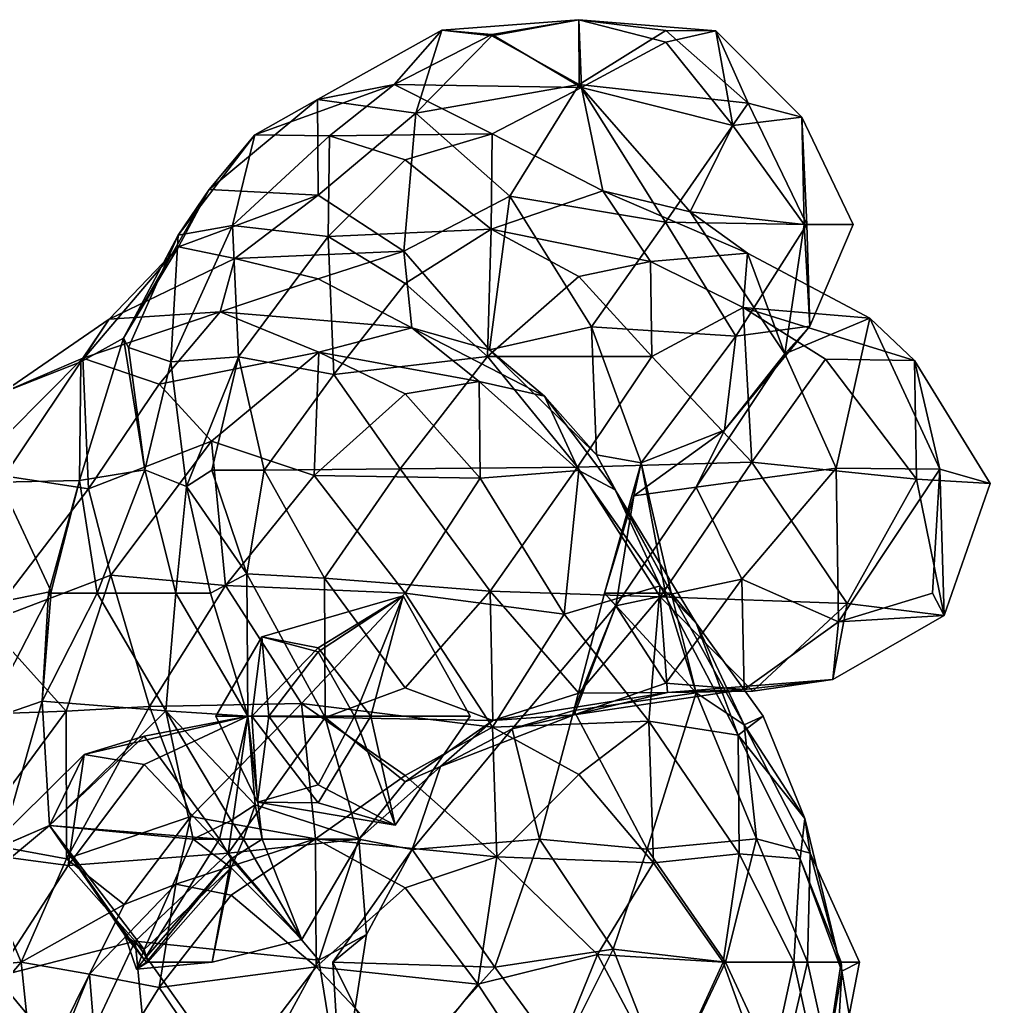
# Model space of a CAD drawing. Extents: x 290034 to 295698, y 4553723 to 4561693.
# Drawn here: x 291414.3 to 291554.9, y 4560896.2 to 4561039.1 of the extents above; entities that cross this region are included whole.
import ezdxf

# ---------------------------------------------------------------- set-up
doc = ezdxf.new("R2010")
doc.units = 0
doc.layers.add('Au_ppm_Pref_-_0_2', color=7, linetype='CONTINUOUS')

msp = doc.modelspace()

# ---------------------------------------------------------------- linework, layer by layer
at = {"layer": 'Au_ppm_Pref_-_0_2'}
for points in [[(291482.73, 4561036.76, 1618.66), (291475.45, 4561037.57, 1615.5), (291495.32, 4561039.1, 1615.5)], [(291482.73, 4561036.96, 1612.26), (291495.32, 4561039.1, 1615.5), (291475.45, 4561037.57, 1615.5)], [(291482.73, 4561036.76, 1618.66), (291495.32, 4561039.1, 1615.5), (291495.37, 4561029.72, 1621.77)], [(291482.73, 4561036.96, 1612.26), (291495.68, 4561029.29, 1609.35), (291495.32, 4561039.1, 1615.5)], [(291507.93, 4561035.83, 1612.64), (291495.32, 4561039.1, 1615.5), (291495.68, 4561029.29, 1609.35)], [(291507.93, 4561035.83, 1612.64), (291515.18, 4561037.51, 1615.5), (291495.32, 4561039.1, 1615.5)], [(291507.93, 4561037.56, 1618.93), (291495.37, 4561029.72, 1621.77), (291495.32, 4561039.1, 1615.5)], [(291495.32, 4561039.1, 1615.5), (291515.18, 4561037.51, 1615.5), (291507.93, 4561037.56, 1618.93)], [(291468.57, 4561029.72, 1608.99), (291475.45, 4561037.57, 1615.5), (291457.48, 4561027.55, 1615.6)], [(291475.45, 4561037.57, 1615.5), (291471.68, 4561025.55, 1621.19), (291457.48, 4561027.55, 1615.6)], [(291482.73, 4561036.96, 1612.26), (291475.45, 4561037.57, 1615.5), (291468.57, 4561029.72, 1608.99)], [(291482.73, 4561036.76, 1618.66), (291471.68, 4561025.55, 1621.19), (291475.45, 4561037.57, 1615.5)], [(291519.84, 4561027.03, 1621.36), (291495.37, 4561029.72, 1621.77), (291507.93, 4561037.56, 1618.93)], [(291519.84, 4561027.03, 1621.36), (291507.93, 4561037.56, 1618.93), (291515.18, 4561037.51, 1615.5)], [(291507.93, 4561035.83, 1612.64), (291517.64, 4561023.76, 1612.09), (291515.18, 4561037.51, 1615.5)], [(291519.84, 4561027.03, 1621.36), (291515.18, 4561037.51, 1615.5), (291527.6, 4561024.98, 1615.5)], [(291527.6, 4561024.98, 1615.5), (291515.18, 4561037.51, 1615.5), (291517.64, 4561023.76, 1612.09)], [(291495.68, 4561029.29, 1609.35), (291482.73, 4561036.96, 1612.26), (291468.57, 4561029.72, 1608.99)], [(291482.73, 4561036.76, 1618.66), (291495.37, 4561029.72, 1621.77), (291471.68, 4561025.55, 1621.19)], [(291507.93, 4561035.83, 1612.64), (291495.68, 4561029.29, 1609.35), (291517.64, 4561023.76, 1612.09)], [(291459.19, 4561022.28, 1604.5), (291468.57, 4561029.72, 1608.99), (291448.37, 4561022.4, 1609.56)], [(291468.57, 4561029.72, 1608.99), (291457.48, 4561027.55, 1615.6), (291448.37, 4561022.4, 1609.56)], [(291482.74, 4561022.55, 1603.99), (291468.57, 4561029.72, 1608.99), (291459.19, 4561022.28, 1604.5)], [(291482.74, 4561022.55, 1603.99), (291495.68, 4561029.29, 1609.35), (291468.57, 4561029.72, 1608.99)], [(291495.37, 4561029.72, 1621.77), (291485.33, 4561013.55, 1624.03), (291471.68, 4561025.55, 1621.19)], [(291482.74, 4561022.55, 1603.99), (291498.8, 4561014.32, 1602.09), (291495.68, 4561029.29, 1609.35)], [(291507.88, 4561009.77, 1623.62), (291485.33, 4561013.55, 1624.03), (291495.37, 4561029.72, 1621.77)], [(291519.84, 4561027.03, 1621.36), (291507.88, 4561009.77, 1623.62), (291495.37, 4561029.72, 1621.77)], [(291517.64, 4561023.76, 1612.09), (291495.68, 4561029.29, 1609.35), (291511.42, 4561011.28, 1608.77)], [(291511.42, 4561011.28, 1608.77), (291495.68, 4561029.29, 1609.35), (291498.8, 4561014.32, 1602.09)], [(291448.37, 4561022.4, 1609.56), (291457.48, 4561027.55, 1615.6), (291441.77, 4561014.48, 1615.37)], [(291457.57, 4561013.7, 1622.87), (291441.77, 4561014.48, 1615.37), (291457.48, 4561027.55, 1615.6)], [(291471.68, 4561025.55, 1621.19), (291457.57, 4561013.7, 1622.87), (291457.48, 4561027.55, 1615.6)], [(291519.84, 4561027.03, 1621.36), (291528.32, 4561009.44, 1620.83), (291507.88, 4561009.77, 1623.62)], [(291527.6, 4561024.98, 1615.5), (291528.32, 4561009.44, 1620.83), (291519.84, 4561027.03, 1621.36)], [(291471.68, 4561025.55, 1621.19), (291469.94, 4561005.58, 1626.18), (291457.57, 4561013.7, 1622.87)], [(291471.68, 4561025.55, 1621.19), (291485.33, 4561013.55, 1624.03), (291469.94, 4561005.58, 1626.18)], [(291527.6, 4561024.98, 1615.5), (291517.64, 4561023.76, 1612.09), (291527.97, 4561009.44, 1611.99)], [(291527.6, 4561024.98, 1615.5), (291535.05, 4561009.44, 1615.5), (291528.32, 4561009.44, 1620.83)], [(291535.05, 4561009.44, 1615.5), (291527.6, 4561024.98, 1615.5), (291527.97, 4561009.44, 1611.99)], [(291527.97, 4561009.44, 1611.99), (291517.64, 4561023.76, 1612.09), (291511.42, 4561011.28, 1608.77)], [(291445.12, 4561009.3, 1603.68), (291448.37, 4561022.4, 1609.56), (291437.27, 4561007.9, 1610.51)], [(291437.27, 4561007.9, 1610.51), (291448.37, 4561022.4, 1609.56), (291441.77, 4561014.48, 1615.37)], [(291459.19, 4561022.28, 1604.5), (291448.37, 4561022.4, 1609.56), (291445.12, 4561009.3, 1603.68)], [(291459.02, 4561007.7, 1598.37), (291459.19, 4561022.28, 1604.5), (291445.12, 4561009.3, 1603.68)], [(291459.02, 4561007.7, 1598.37), (291470.14, 4561018.82, 1600.49), (291459.19, 4561022.28, 1604.5)], [(291482.74, 4561022.55, 1603.99), (291459.19, 4561022.28, 1604.5), (291470.14, 4561018.82, 1600.49)], [(291482.62, 4561008.77, 1598.05), (291482.74, 4561022.55, 1603.99), (291470.14, 4561018.82, 1600.49)], [(291482.62, 4561008.77, 1598.05), (291498.8, 4561014.32, 1602.09), (291482.74, 4561022.55, 1603.99)], [(291482.62, 4561008.77, 1598.05), (291470.14, 4561018.82, 1600.49), (291459.02, 4561007.7, 1598.37)], [(291437.32, 4561006.17, 1621.43), (291429.34, 4560992.94, 1615.67), (291441.77, 4561014.48, 1615.37)], [(291441.77, 4561014.48, 1615.37), (291429.34, 4560992.94, 1615.67), (291437.27, 4561007.9, 1610.51)], [(291441.77, 4561014.48, 1615.37), (291457.57, 4561013.7, 1622.87), (291437.32, 4561006.17, 1621.43)], [(291437.32, 4561006.17, 1621.43), (291457.57, 4561013.7, 1622.87), (291445.46, 4561004.52, 1627.02)], [(291457.57, 4561013.7, 1622.87), (291469.94, 4561005.58, 1626.18), (291445.46, 4561004.52, 1627.02)], [(291482.35, 4560991.28, 1627.39), (291469.94, 4561005.58, 1626.18), (291485.33, 4561013.55, 1624.03)], [(291482.35, 4560991.28, 1627.39), (291485.33, 4561013.55, 1624.03), (291497.13, 4560994.59, 1623.27)], [(291482.62, 4561008.77, 1598.05), (291505.7, 4561004.06, 1598.42), (291498.8, 4561014.32, 1602.09)], [(291507.88, 4561009.77, 1623.62), (291497.13, 4560994.59, 1623.27), (291485.33, 4561013.55, 1624.03)], [(291519.77, 4561005.26, 1603.88), (291511.42, 4561011.28, 1608.77), (291498.8, 4561014.32, 1602.09)], [(291519.77, 4561005.26, 1603.88), (291498.8, 4561014.32, 1602.09), (291505.7, 4561004.06, 1598.42)], [(291527.97, 4561009.44, 1611.99), (291511.42, 4561011.28, 1608.77), (291525.16, 4560990.68, 1610.38)], [(291519.77, 4561005.26, 1603.88), (291525.16, 4560990.68, 1610.38), (291511.42, 4561011.28, 1608.77)], [(291446, 4560990.23, 1598.1), (291445.12, 4561009.3, 1603.68), (291436.21, 4560989.52, 1604.17)], [(291445.12, 4561009.3, 1603.68), (291437.27, 4561007.9, 1610.51), (291436.21, 4560989.52, 1604.17)], [(291459.02, 4561007.7, 1598.37), (291445.12, 4561009.3, 1603.68), (291446, 4560990.23, 1598.1)], [(291482.62, 4561008.77, 1598.05), (291459.02, 4561007.7, 1598.37), (291470.14, 4561000.87, 1594.59)], [(291482.62, 4561008.77, 1598.05), (291470.14, 4561000.87, 1594.59), (291482.06, 4560990.28, 1593.78)], [(291482.62, 4561008.77, 1598.05), (291482.06, 4560990.28, 1593.78), (291495.33, 4561001.91, 1594.25)], [(291482.62, 4561008.77, 1598.05), (291495.33, 4561001.91, 1594.25), (291505.7, 4561004.06, 1598.42)], [(291497.13, 4560994.59, 1623.27), (291507.88, 4561009.77, 1623.62), (291518.06, 4560993.26, 1621.11)], [(291528.32, 4561009.44, 1620.83), (291518.06, 4560993.26, 1621.11), (291507.88, 4561009.77, 1623.62)], [(291518.06, 4560993.26, 1621.11), (291528.32, 4561009.44, 1620.83), (291528.76, 4560994.7, 1615.5)], [(291528.76, 4560994.7, 1615.5), (291527.97, 4561009.44, 1611.99), (291525.16, 4560990.68, 1610.38)], [(291528.76, 4560994.7, 1615.5), (291535.05, 4561009.44, 1615.5), (291527.97, 4561009.44, 1611.99)], [(291535.05, 4561009.44, 1615.5), (291528.76, 4560994.7, 1615.5), (291528.32, 4561009.44, 1620.83)], [(291437.27, 4561007.9, 1610.51), (291429.34, 4560992.94, 1615.67), (291430.1, 4560991.62, 1609.56)], [(291436.21, 4560989.52, 1604.17), (291437.27, 4561007.9, 1610.51), (291430.1, 4560991.62, 1609.56)], [(291459.02, 4561007.7, 1598.37), (291446, 4560990.23, 1598.1), (291459.82, 4560987.71, 1594.12)], [(291459.02, 4561007.7, 1598.37), (291459.82, 4560987.71, 1594.12), (291470.14, 4561000.87, 1594.59)], [(291423.18, 4560989.54, 1622.39), (291437.32, 4561006.17, 1621.43), (291427.28, 4560995.72, 1628.06)], [(291423.18, 4560989.54, 1622.39), (291429.34, 4560992.94, 1615.67), (291437.32, 4561006.17, 1621.43)], [(291445.46, 4561004.52, 1627.02), (291427.28, 4560995.72, 1628.06), (291437.32, 4561006.17, 1621.43)], [(291445.46, 4561004.52, 1627.02), (291443.36, 4560996.77, 1634.53), (291427.28, 4560995.72, 1628.06)], [(291445.46, 4561004.52, 1627.02), (291457.54, 4561001.57, 1630.69), (291443.36, 4560996.77, 1634.53)], [(291445.46, 4561004.52, 1627.02), (291469.94, 4561005.58, 1626.18), (291457.54, 4561001.57, 1630.69)], [(291457.54, 4561001.57, 1630.69), (291469.94, 4561005.58, 1626.18), (291471.13, 4560994.45, 1633.44)], [(291482.35, 4560991.28, 1627.39), (291471.13, 4560994.45, 1633.44), (291469.94, 4561005.58, 1626.18)], [(291519.77, 4561005.26, 1603.88), (291505.7, 4561004.06, 1598.42), (291519.11, 4560997.38, 1596.38)], [(291519.77, 4561005.26, 1603.88), (291519.11, 4560997.38, 1596.38), (291537.48, 4560995.86, 1604.32)], [(291537.48, 4560995.86, 1604.32), (291525.16, 4560990.68, 1610.38), (291519.77, 4561005.26, 1603.88)], [(291505.89, 4560990.28, 1593.15), (291505.7, 4561004.06, 1598.42), (291495.33, 4561001.91, 1594.25)], [(291505.89, 4560990.28, 1593.15), (291519.11, 4560997.38, 1596.38), (291505.7, 4561004.06, 1598.42)], [(291457.54, 4561001.57, 1630.69), (291471.13, 4560994.45, 1633.44), (291443.36, 4560996.77, 1634.53)], [(291505.89, 4560990.28, 1593.15), (291495.33, 4561001.91, 1594.25), (291482.06, 4560990.28, 1593.78)], [(291470.14, 4561000.87, 1594.59), (291459.82, 4560987.71, 1594.12), (291482.06, 4560990.28, 1593.78)], [(291520.36, 4560974.98, 1591.15), (291519.11, 4560997.38, 1596.38), (291505.89, 4560990.28, 1593.15)], [(291519.11, 4560997.38, 1596.38), (291520.36, 4560974.98, 1591.15), (291531.04, 4560989.93, 1593.29)], [(291543.96, 4560989.71, 1598.52), (291537.48, 4560995.86, 1604.32), (291519.11, 4560997.38, 1596.38)], [(291531.04, 4560989.93, 1593.29), (291543.96, 4560989.71, 1598.52), (291519.11, 4560997.38, 1596.38)], [(291443.36, 4560996.77, 1634.53), (291434.54, 4560986.31, 1638.52), (291423.46, 4560990.04, 1632.39)], [(291423.46, 4560990.04, 1632.39), (291427.28, 4560995.72, 1628.06), (291443.36, 4560996.77, 1634.53)], [(291457.65, 4560990.93, 1638.66), (291434.54, 4560986.31, 1638.52), (291443.36, 4560996.77, 1634.53)], [(291443.36, 4560996.77, 1634.53), (291471.13, 4560994.45, 1633.44), (291457.65, 4560990.93, 1638.66)], [(291532.57, 4560974.11, 1607.42), (291525.16, 4560990.68, 1610.38), (291537.48, 4560995.86, 1604.32)], [(291532.57, 4560974.11, 1607.42), (291537.48, 4560995.86, 1604.32), (291547.6, 4560973.99, 1604.45)], [(291547.6, 4560973.99, 1604.45), (291537.48, 4560995.86, 1604.32), (291543.96, 4560989.71, 1598.52)], [(291423.46, 4560990.04, 1632.39), (291411.79, 4560985.05, 1627.37), (291427.28, 4560995.72, 1628.06)], [(291427.28, 4560995.72, 1628.06), (291411.79, 4560985.05, 1627.37), (291423.18, 4560989.54, 1622.39)], [(291471.13, 4560994.45, 1633.44), (291480.88, 4560986.7, 1638.49), (291457.65, 4560990.93, 1638.66)], [(291490.35, 4560984.57, 1633.31), (291480.88, 4560986.7, 1638.49), (291471.13, 4560994.45, 1633.44)], [(291490.35, 4560984.57, 1633.31), (291471.13, 4560994.45, 1633.44), (291482.35, 4560991.28, 1627.39)], [(291497.13, 4560994.59, 1623.27), (291497.88, 4560976.05, 1628.17), (291482.35, 4560991.28, 1627.39)], [(291497.88, 4560976.05, 1628.17), (291497.13, 4560994.59, 1623.27), (291504.35, 4560974.89, 1621.5)], [(291497.13, 4560994.59, 1623.27), (291518.06, 4560993.26, 1621.11), (291504.35, 4560974.89, 1621.5)], [(291528.76, 4560994.7, 1615.5), (291516.42, 4560979.63, 1615.5), (291518.06, 4560993.26, 1621.11)], [(291516.42, 4560979.63, 1615.5), (291528.76, 4560994.7, 1615.5), (291525.16, 4560990.68, 1610.38)], [(291516.42, 4560979.63, 1615.5), (291504.35, 4560974.89, 1621.5), (291518.06, 4560993.26, 1621.11)], [(291432.45, 4560973.88, 1609.61), (291429.34, 4560992.94, 1615.67), (291422.99, 4560972.34, 1615.95)], [(291422.99, 4560972.34, 1615.95), (291429.34, 4560992.94, 1615.67), (291423.18, 4560989.54, 1622.39)], [(291432.45, 4560973.88, 1609.61), (291430.1, 4560991.62, 1609.56), (291429.34, 4560992.94, 1615.67)], [(291432.45, 4560973.88, 1609.61), (291436.21, 4560989.52, 1604.17), (291430.1, 4560991.62, 1609.56)], [(291434.54, 4560986.31, 1638.52), (291457.65, 4560990.93, 1638.66), (291442.1, 4560978.03, 1642)], [(291436.21, 4560989.52, 1604.17), (291438.5, 4560971.47, 1602.8), (291446, 4560990.23, 1598.1)], [(291446, 4560990.23, 1598.1), (291438.5, 4560971.47, 1602.8), (291442.13, 4560973.81, 1597.68)], [(291456.96, 4560973.04, 1643.72), (291442.1, 4560978.03, 1642), (291457.65, 4560990.93, 1638.66)], [(291446, 4560990.23, 1598.1), (291442.13, 4560973.81, 1597.68), (291449.71, 4560973.81, 1593.99)], [(291459.82, 4560987.71, 1594.12), (291446, 4560990.23, 1598.1), (291449.71, 4560973.81, 1593.99)], [(291456.96, 4560973.04, 1643.72), (291457.65, 4560990.93, 1638.66), (291470.14, 4560984.9, 1642.95)], [(291457.65, 4560990.93, 1638.66), (291480.88, 4560986.7, 1638.49), (291470.14, 4560984.9, 1642.95)], [(291482.06, 4560990.28, 1593.78), (291459.82, 4560987.71, 1594.12), (291469.44, 4560974.04, 1593.01)], [(291495.1, 4560974.27, 1593.03), (291482.06, 4560990.28, 1593.78), (291469.44, 4560974.04, 1593.01)], [(291505.89, 4560990.28, 1593.15), (291482.06, 4560990.28, 1593.78), (291495.1, 4560974.27, 1593.03)], [(291482.35, 4560991.28, 1627.39), (291497.88, 4560976.05, 1628.17), (291490.35, 4560984.57, 1633.31)], [(291505.89, 4560990.28, 1593.15), (291495.1, 4560974.27, 1593.03), (291520.36, 4560974.98, 1591.15)], [(291516.42, 4560979.63, 1615.5), (291525.16, 4560990.68, 1610.38), (291512.33, 4560971.39, 1610.39)], [(291512.33, 4560971.39, 1610.39), (291525.16, 4560990.68, 1610.38), (291532.57, 4560974.11, 1607.42)], [(291407.25, 4560973.73, 1633.28), (291423.46, 4560990.04, 1632.39), (291424.27, 4560971.15, 1638.54)], [(291407.25, 4560973.73, 1633.28), (291411.79, 4560985.05, 1627.37), (291423.46, 4560990.04, 1632.39)], [(291411.79, 4560985.05, 1627.37), (291411.5, 4560972.07, 1622.7), (291423.18, 4560989.54, 1622.39)], [(291422.99, 4560972.34, 1615.95), (291423.18, 4560989.54, 1622.39), (291411.5, 4560972.07, 1622.7)], [(291423.46, 4560990.04, 1632.39), (291434.54, 4560986.31, 1638.52), (291424.27, 4560971.15, 1638.54)], [(291432.45, 4560973.88, 1609.61), (291438.5, 4560971.47, 1602.8), (291436.21, 4560989.52, 1604.17)], [(291531.04, 4560989.93, 1593.29), (291520.36, 4560974.98, 1591.15), (291544.22, 4560972.51, 1591.92)], [(291531.04, 4560989.93, 1593.29), (291544.22, 4560972.51, 1591.92), (291543.96, 4560989.71, 1598.52)], [(291554.92, 4560971.91, 1598.38), (291547.6, 4560973.99, 1604.45), (291543.96, 4560989.71, 1598.52)], [(291554.92, 4560971.91, 1598.38), (291543.96, 4560989.71, 1598.52), (291544.22, 4560972.51, 1591.92)], [(291459.82, 4560987.71, 1594.12), (291449.71, 4560973.81, 1593.99), (291469.44, 4560974.04, 1593.01)], [(291424.27, 4560971.15, 1638.54), (291434.54, 4560986.31, 1638.52), (291442.1, 4560978.03, 1642)], [(291480.88, 4560986.7, 1638.49), (291481.02, 4560972.67, 1644.01), (291470.14, 4560984.9, 1642.95)], [(291481.02, 4560972.67, 1644.01), (291480.88, 4560986.7, 1638.49), (291495.32, 4560973.79, 1639.4)], [(291490.35, 4560984.57, 1633.31), (291495.32, 4560973.79, 1639.4), (291480.88, 4560986.7, 1638.49)], [(291456.96, 4560973.04, 1643.72), (291470.14, 4560984.9, 1642.95), (291481.02, 4560972.67, 1644.01)], [(291490.35, 4560984.57, 1633.31), (291497.88, 4560976.05, 1628.17), (291500.57, 4560970.96, 1633.31)], [(291500.57, 4560970.96, 1633.31), (291495.32, 4560973.79, 1639.4), (291490.35, 4560984.57, 1633.31)], [(291504.35, 4560974.89, 1621.5), (291516.42, 4560979.63, 1615.5), (291503.29, 4560970.13, 1615.5)], [(291516.42, 4560979.63, 1615.5), (291512.33, 4560971.39, 1610.39), (291503.29, 4560970.13, 1615.5)], [(291442.1, 4560978.03, 1642), (291427.51, 4560958.61, 1640.82), (291424.27, 4560971.15, 1638.54)], [(291444.11, 4560957.1, 1643.64), (291427.51, 4560958.61, 1640.82), (291442.1, 4560978.03, 1642)], [(291456.96, 4560973.04, 1643.72), (291444.11, 4560957.1, 1643.64), (291442.1, 4560978.03, 1642)], [(291504.35, 4560974.89, 1621.5), (291508.7, 4560956.08, 1627.29), (291497.88, 4560976.05, 1628.17)], [(291508.7, 4560956.08, 1627.29), (291500.57, 4560970.96, 1633.31), (291497.88, 4560976.05, 1628.17)], [(291520.36, 4560974.98, 1591.15), (291495.1, 4560974.27, 1593.03), (291507.11, 4560955.48, 1591.63)], [(291503.29, 4560970.13, 1615.5), (291499.01, 4560955.99, 1616.74), (291504.35, 4560974.89, 1621.5)], [(291499.01, 4560955.99, 1616.74), (291507.86, 4560955.99, 1621.44), (291504.35, 4560974.89, 1621.5)], [(291504.35, 4560974.89, 1621.5), (291507.86, 4560955.99, 1621.44), (291508.7, 4560956.08, 1627.29)], [(291520.36, 4560974.98, 1591.15), (291507.11, 4560955.48, 1591.63), (291534.18, 4560954.52, 1591.34)], [(291544.22, 4560972.51, 1591.92), (291520.36, 4560974.98, 1591.15), (291534.18, 4560954.52, 1591.34)], [(291407.25, 4560973.73, 1633.28), (291424.27, 4560971.15, 1638.54), (291409.46, 4560951.74, 1636.75)], [(291432.45, 4560973.88, 1609.61), (291422.99, 4560972.34, 1615.95), (291425.54, 4560955.99, 1612.29)], [(291425.54, 4560955.99, 1612.29), (291436.94, 4560955.99, 1608.52), (291432.45, 4560973.88, 1609.61)], [(291432.45, 4560973.88, 1609.61), (291436.94, 4560955.99, 1608.52), (291438.5, 4560971.47, 1602.8)], [(291442.13, 4560973.81, 1597.68), (291438.5, 4560971.47, 1602.8), (291447.23, 4560958.83, 1598.6)], [(291447.23, 4560958.83, 1598.6), (291449.71, 4560973.81, 1593.99), (291442.13, 4560973.81, 1597.68)], [(291456.96, 4560973.04, 1643.72), (291470.17, 4560956.03, 1645.2), (291444.11, 4560957.1, 1643.64)], [(291447.23, 4560958.83, 1598.6), (291458.49, 4560958.2, 1592.93), (291449.71, 4560973.81, 1593.99)], [(291469.44, 4560974.04, 1593.01), (291449.71, 4560973.81, 1593.99), (291458.49, 4560958.2, 1592.93)], [(291481.02, 4560972.67, 1644.01), (291470.17, 4560956.03, 1645.2), (291456.96, 4560973.04, 1643.72)], [(291469.44, 4560974.04, 1593.01), (291458.49, 4560958.2, 1592.93), (291482.45, 4560956.31, 1592.19)], [(291495.1, 4560974.27, 1593.03), (291469.44, 4560974.04, 1593.01), (291482.45, 4560956.31, 1592.19)], [(291493.18, 4560952.96, 1644.98), (291481.02, 4560972.67, 1644.01), (291495.32, 4560973.79, 1639.4)], [(291495.1, 4560974.27, 1593.03), (291482.45, 4560956.31, 1592.19), (291507.11, 4560955.48, 1591.63)], [(291493.18, 4560952.96, 1644.98), (291495.32, 4560973.79, 1639.4), (291507.1, 4560957.05, 1639.24)], [(291495.32, 4560973.79, 1639.4), (291500.57, 4560970.96, 1633.31), (291507.1, 4560957.05, 1639.24)], [(291518.91, 4560958.06, 1608.1), (291512.33, 4560971.39, 1610.39), (291532.57, 4560974.11, 1607.42)], [(291532.93, 4560951.87, 1604.84), (291518.91, 4560958.06, 1608.1), (291532.57, 4560974.11, 1607.42)], [(291532.57, 4560974.11, 1607.42), (291547.6, 4560973.99, 1604.45), (291532.93, 4560951.87, 1604.84)], [(291546.56, 4560955.99, 1603.62), (291532.93, 4560951.87, 1604.84), (291547.6, 4560973.99, 1604.45)], [(291548.23, 4560952.78, 1597.5), (291546.56, 4560955.99, 1603.62), (291547.6, 4560973.99, 1604.45)], [(291554.92, 4560971.91, 1598.38), (291548.23, 4560952.78, 1597.5), (291547.6, 4560973.99, 1604.45)], [(291411.5, 4560972.07, 1622.7), (291396.8, 4560951.73, 1623.92), (291418.89, 4560956.24, 1621.24)], [(291411.5, 4560972.07, 1622.7), (291418.89, 4560956.24, 1621.24), (291422.99, 4560972.34, 1615.95)], [(291425.54, 4560955.99, 1612.29), (291422.99, 4560972.34, 1615.95), (291418.48, 4560955.99, 1615.5)], [(291418.48, 4560955.99, 1615.5), (291422.99, 4560972.34, 1615.95), (291418.89, 4560956.24, 1621.24)], [(291493.18, 4560952.96, 1644.98), (291470.17, 4560956.03, 1645.2), (291481.02, 4560972.67, 1644.01)], [(291544.22, 4560972.51, 1591.92), (291534.18, 4560954.52, 1591.34), (291548.23, 4560952.78, 1597.5)], [(291554.92, 4560971.91, 1598.38), (291544.22, 4560972.51, 1591.92), (291548.23, 4560952.78, 1597.5)], [(291427.51, 4560958.61, 1640.82), (291409.46, 4560951.74, 1636.75), (291424.27, 4560971.15, 1638.54)], [(291436.94, 4560955.99, 1608.52), (291441.96, 4560955.99, 1603.62), (291438.5, 4560971.47, 1602.8)], [(291438.5, 4560971.47, 1602.8), (291441.96, 4560955.99, 1603.62), (291447.23, 4560958.83, 1598.6)], [(291499.01, 4560955.99, 1616.74), (291503.29, 4560970.13, 1615.5), (291500.66, 4560954.17, 1610.2)], [(291512.32, 4560951.67, 1633.31), (291507.1, 4560957.05, 1639.24), (291500.57, 4560970.96, 1633.31)], [(291512.32, 4560951.67, 1633.31), (291500.57, 4560970.96, 1633.31), (291508.7, 4560956.08, 1627.29)], [(291500.66, 4560954.17, 1610.2), (291503.29, 4560970.13, 1615.5), (291512.33, 4560971.39, 1610.39)], [(291500.66, 4560954.17, 1610.2), (291512.33, 4560971.39, 1610.39), (291518.91, 4560958.06, 1608.1)], [(291447.37, 4560938.18, 1604.26), (291447.23, 4560958.83, 1598.6), (291441.96, 4560955.99, 1603.62)], [(291447.37, 4560938.18, 1604.26), (291458.55, 4560937.99, 1597.93), (291447.23, 4560958.83, 1598.6)], [(291447.23, 4560958.83, 1598.6), (291458.55, 4560937.99, 1597.93), (291458.49, 4560958.2, 1592.93)], [(291421.07, 4560938.91, 1638.57), (291409.46, 4560951.74, 1636.75), (291427.51, 4560958.61, 1640.82)], [(291421.07, 4560938.91, 1638.57), (291427.51, 4560958.61, 1640.82), (291433.1, 4560939.59, 1643.41)], [(291444.11, 4560957.1, 1643.64), (291433.1, 4560939.59, 1643.41), (291427.51, 4560958.61, 1640.82)], [(291482.45, 4560956.31, 1592.19), (291458.49, 4560958.2, 1592.93), (291470.14, 4560942.3, 1593.12)], [(291458.55, 4560937.99, 1597.93), (291470.14, 4560942.3, 1593.12), (291458.49, 4560958.2, 1592.93)], [(291507.93, 4560942.98, 1607.95), (291500.66, 4560954.17, 1610.2), (291518.91, 4560958.06, 1608.1)], [(291507.93, 4560942.98, 1607.95), (291518.91, 4560958.06, 1608.1), (291519.25, 4560942.06, 1602.92)], [(291519.25, 4560942.06, 1602.92), (291518.91, 4560958.06, 1608.1), (291532.93, 4560951.87, 1604.84)], [(291396.8, 4560951.73, 1623.92), (291409.19, 4560937.48, 1621.67), (291418.89, 4560956.24, 1621.24)], [(291409.19, 4560937.48, 1621.67), (291417.55, 4560940.34, 1614.2), (291418.89, 4560956.24, 1621.24)], [(291417.55, 4560940.34, 1614.2), (291418.48, 4560955.99, 1615.5), (291418.89, 4560956.24, 1621.24)], [(291425.54, 4560955.99, 1612.29), (291417.55, 4560940.34, 1614.2), (291435.47, 4560938.97, 1610.75)], [(291418.48, 4560955.99, 1615.5), (291417.55, 4560940.34, 1614.2), (291425.54, 4560955.99, 1612.29)], [(291435.47, 4560938.97, 1610.75), (291436.94, 4560955.99, 1608.52), (291425.54, 4560955.99, 1612.29)], [(291444.11, 4560957.1, 1643.64), (291455.15, 4560940.01, 1645.82), (291433.1, 4560939.59, 1643.41)], [(291435.47, 4560938.97, 1610.75), (291447.37, 4560938.18, 1604.26), (291436.94, 4560955.99, 1608.52)], [(291447.37, 4560938.18, 1604.26), (291441.96, 4560955.99, 1603.62), (291436.94, 4560955.99, 1608.52)], [(291470.17, 4560956.03, 1645.2), (291455.15, 4560940.01, 1645.82), (291444.11, 4560957.1, 1643.64)], [(291470.17, 4560956.03, 1645.2), (291482.8, 4560936.61, 1646.7), (291455.15, 4560940.01, 1645.82)], [(291482.45, 4560956.31, 1592.19), (291470.14, 4560942.3, 1593.12), (291482.88, 4560937.56, 1597.02)], [(291482.8, 4560936.61, 1646.7), (291470.17, 4560956.03, 1645.2), (291493.18, 4560952.96, 1644.98)], [(291495.33, 4560941.54, 1592.86), (291507.11, 4560955.48, 1591.63), (291482.45, 4560956.31, 1592.19)], [(291495.33, 4560941.54, 1592.86), (291482.45, 4560956.31, 1592.19), (291482.88, 4560937.56, 1597.02)], [(291493.18, 4560952.96, 1644.98), (291507.1, 4560957.05, 1639.24), (291505.45, 4560937.47, 1645.06)], [(291494.58, 4560938.99, 1615.65), (291512.32, 4560941.57, 1620.32), (291499.01, 4560955.99, 1616.74)], [(291494.58, 4560938.99, 1615.65), (291499.01, 4560955.99, 1616.74), (291500.66, 4560954.17, 1610.2)], [(291499.01, 4560955.99, 1616.74), (291512.32, 4560941.57, 1620.32), (291507.86, 4560955.99, 1621.44)], [(291507.1, 4560957.05, 1639.24), (291518.42, 4560935.43, 1638.34), (291505.45, 4560937.47, 1645.06)], [(291512.32, 4560951.67, 1633.31), (291518.42, 4560935.43, 1638.34), (291507.1, 4560957.05, 1639.24)], [(291512.32, 4560941.57, 1620.32), (291508.7, 4560956.08, 1627.29), (291507.86, 4560955.99, 1621.44)], [(291512.32, 4560951.67, 1633.31), (291508.7, 4560956.08, 1627.29), (291519.25, 4560936.94, 1627.58)], [(291512.32, 4560941.57, 1620.32), (291519.25, 4560936.94, 1627.58), (291508.7, 4560956.08, 1627.29)], [(291546.56, 4560955.99, 1603.62), (291548.23, 4560952.78, 1597.5), (291532.93, 4560951.87, 1604.84)], [(291449.41, 4560949.67, 1562.04), (291469.86, 4560955.6, 1562.04), (291457.54, 4560948.07, 1565.34)], [(291469.86, 4560955.6, 1562.04), (291449.41, 4560949.67, 1562.04), (291457.54, 4560947.5, 1558.93)], [(291465.16, 4560938.17, 1565.64), (291457.54, 4560948.07, 1565.34), (291469.86, 4560955.6, 1562.04)], [(291469.86, 4560955.6, 1562.04), (291457.54, 4560947.5, 1558.93), (291462.83, 4560938.17, 1559.55)], [(291479.55, 4560938.17, 1562.04), (291469.86, 4560955.6, 1562.04), (291462.83, 4560938.17, 1559.55)], [(291465.16, 4560938.17, 1565.64), (291469.86, 4560955.6, 1562.04), (291479.55, 4560938.17, 1562.04)], [(291508.17, 4560941.62, 1598.06), (291507.11, 4560955.48, 1591.63), (291495.33, 4560941.54, 1592.86)], [(291520.53, 4560941.83, 1592.96), (291507.11, 4560955.48, 1591.63), (291508.17, 4560941.62, 1598.06)], [(291507.11, 4560955.48, 1591.63), (291520.53, 4560941.83, 1592.96), (291534.18, 4560954.52, 1591.34)], [(291532.09, 4560943.5, 1598.96), (291534.18, 4560954.52, 1591.34), (291520.53, 4560941.83, 1592.96)], [(291534.18, 4560954.52, 1591.34), (291532.09, 4560943.5, 1598.96), (291548.23, 4560952.78, 1597.5)], [(291493.18, 4560952.96, 1644.98), (291505.45, 4560937.47, 1645.06), (291482.8, 4560936.61, 1646.7)], [(291494.58, 4560938.99, 1615.65), (291500.66, 4560954.17, 1610.2), (291485.68, 4560936.37, 1609.91)], [(291485.68, 4560936.37, 1609.91), (291500.66, 4560954.17, 1610.2), (291494.62, 4560938.39, 1603.65)], [(291494.62, 4560938.39, 1603.65), (291500.66, 4560954.17, 1610.2), (291507.93, 4560942.98, 1607.95)], [(291421.07, 4560938.91, 1638.57), (291400.89, 4560938.17, 1636.26), (291409.46, 4560951.74, 1636.75)], [(291512.32, 4560951.67, 1633.31), (291522, 4560938.17, 1633.31), (291518.42, 4560935.43, 1638.34)], [(291512.32, 4560951.67, 1633.31), (291519.25, 4560936.94, 1627.58), (291522, 4560938.17, 1633.31)], [(291519.25, 4560942.06, 1602.92), (291532.93, 4560951.87, 1604.84), (291532.09, 4560943.5, 1598.96)], [(291532.93, 4560951.87, 1604.84), (291548.23, 4560952.78, 1597.5), (291532.09, 4560943.5, 1598.96)], [(291442.74, 4560938.17, 1562.04), (291449.41, 4560949.67, 1562.04), (291447.95, 4560938.17, 1566.56)], [(291449.41, 4560949.67, 1562.04), (291442.74, 4560938.17, 1562.04), (291450.4, 4560938.17, 1558.68)], [(291449.41, 4560949.67, 1562.04), (291457.54, 4560948.07, 1565.34), (291447.95, 4560938.17, 1566.56)], [(291449.41, 4560949.67, 1562.04), (291450.4, 4560938.17, 1558.68), (291457.54, 4560947.5, 1558.93)], [(291465.16, 4560938.17, 1565.64), (291447.95, 4560938.17, 1566.56), (291457.54, 4560948.07, 1565.34)], [(291457.54, 4560947.5, 1558.93), (291450.4, 4560938.17, 1558.68), (291462.83, 4560938.17, 1559.55)], [(291507.93, 4560942.98, 1607.95), (291519.25, 4560942.06, 1602.92), (291494.62, 4560938.39, 1603.65)], [(291519.25, 4560942.06, 1602.92), (291532.09, 4560943.5, 1598.96), (291508.17, 4560941.62, 1598.06)], [(291532.09, 4560943.5, 1598.96), (291520.53, 4560941.83, 1592.96), (291508.17, 4560941.62, 1598.06)], [(291458.55, 4560937.99, 1597.93), (291482.88, 4560937.56, 1597.02), (291470.14, 4560942.3, 1593.12)], [(291494.62, 4560938.39, 1603.65), (291508.17, 4560941.62, 1598.06), (291482.88, 4560937.56, 1597.02)], [(291508.17, 4560941.62, 1598.06), (291495.33, 4560941.54, 1592.86), (291482.88, 4560937.56, 1597.02)], [(291494.58, 4560938.99, 1615.65), (291505.2, 4560918.92, 1616.28), (291512.32, 4560941.57, 1620.32)], [(291494.62, 4560938.39, 1603.65), (291519.25, 4560942.06, 1602.92), (291508.17, 4560941.62, 1598.06)], [(291505.2, 4560918.92, 1616.28), (291521.07, 4560920.42, 1621.45), (291512.32, 4560941.57, 1620.32)], [(291519.25, 4560936.94, 1627.58), (291512.32, 4560941.57, 1620.32), (291521.07, 4560920.42, 1621.45)], [(291411.58, 4560919.29, 1616.05), (291417.55, 4560940.34, 1614.2), (291409.19, 4560937.48, 1621.67)], [(291417.55, 4560940.34, 1614.2), (291411.58, 4560919.29, 1616.05), (291418.62, 4560922.33, 1609.86)], [(291417.55, 4560940.34, 1614.2), (291418.62, 4560922.33, 1609.86), (291435.47, 4560938.97, 1610.75)], [(291421.07, 4560938.91, 1638.57), (291407.14, 4560920.06, 1638.66), (291400.89, 4560938.17, 1636.26)], [(291421.07, 4560938.91, 1638.57), (291421.1, 4560917.54, 1643.62), (291407.14, 4560920.06, 1638.66)], [(291435.47, 4560938.97, 1610.75), (291418.62, 4560922.33, 1609.86), (291439.43, 4560920.35, 1612.16)], [(291421.07, 4560938.91, 1638.57), (291433.1, 4560939.59, 1643.41), (291421.1, 4560917.54, 1643.62)], [(291433.1, 4560939.59, 1643.41), (291439.1, 4560923.67, 1646.39), (291421.1, 4560917.54, 1643.62)], [(291455.15, 4560940.01, 1645.82), (291439.1, 4560923.67, 1646.39), (291433.1, 4560939.59, 1643.41)], [(291444.94, 4560923.08, 1610.47), (291448.45, 4560925.33, 1609.56), (291435.47, 4560938.97, 1610.75)], [(291435.47, 4560938.97, 1610.75), (291448.45, 4560925.33, 1609.56), (291447.37, 4560938.18, 1604.26)], [(291439.43, 4560920.35, 1612.16), (291444.94, 4560923.08, 1610.47), (291435.47, 4560938.97, 1610.75)], [(291439.1, 4560923.67, 1646.39), (291455.15, 4560940.01, 1645.82), (291457.19, 4560920.4, 1650.34)], [(291455.15, 4560940.01, 1645.82), (291470.14, 4560929.6, 1648.28), (291457.19, 4560920.4, 1650.34)], [(291482.8, 4560936.61, 1646.7), (291470.14, 4560929.6, 1648.28), (291455.15, 4560940.01, 1645.82)], [(291494.58, 4560938.99, 1615.65), (291485.68, 4560936.37, 1609.91), (291489.61, 4560920.35, 1612.25)], [(291494.58, 4560938.99, 1615.65), (291489.61, 4560920.35, 1612.25), (291505.2, 4560918.92, 1616.28)], [(291423.65, 4560932.64, 1603.62), (291447.37, 4560938.18, 1604.26), (291432.34, 4560935.29, 1608.6)], [(291447.37, 4560938.18, 1604.26), (291423.65, 4560932.64, 1603.62), (291432.34, 4560931.2, 1600)], [(291444.54, 4560918.32, 1598.49), (291447.37, 4560938.18, 1604.26), (291432.34, 4560931.2, 1600)], [(291447.37, 4560938.18, 1604.26), (291443.28, 4560920.35, 1608.77), (291432.34, 4560935.29, 1608.6)], [(291448.75, 4560925.74, 1562.04), (291442.74, 4560938.17, 1562.04), (291447.95, 4560938.17, 1566.56)], [(291442.74, 4560938.17, 1562.04), (291448.75, 4560925.74, 1562.04), (291450.4, 4560938.17, 1558.68)], [(291449.42, 4560920.35, 1607.45), (291443.28, 4560920.35, 1608.77), (291447.37, 4560938.18, 1604.26)], [(291444.54, 4560918.32, 1598.49), (291458.55, 4560937.99, 1597.93), (291447.37, 4560938.18, 1604.26)], [(291444.54, 4560918.32, 1598.49), (291463.43, 4560920.35, 1602.47), (291458.55, 4560937.99, 1597.93)], [(291447.37, 4560938.18, 1604.26), (291448.45, 4560925.33, 1609.56), (291449.42, 4560920.35, 1607.45)], [(291465.16, 4560938.17, 1565.64), (291457.54, 4560925.61, 1566.23), (291447.95, 4560938.17, 1566.56)], [(291448.75, 4560925.74, 1562.04), (291447.95, 4560938.17, 1566.56), (291457.54, 4560925.61, 1566.23)], [(291448.75, 4560925.74, 1562.04), (291457.54, 4560928.26, 1558.74), (291450.4, 4560938.17, 1558.68)], [(291462.83, 4560938.17, 1559.55), (291450.4, 4560938.17, 1558.68), (291457.54, 4560928.26, 1558.74)], [(291465.16, 4560938.17, 1565.64), (291468.69, 4560922.39, 1562.04), (291457.54, 4560925.61, 1566.23)], [(291468.69, 4560922.39, 1562.04), (291462.83, 4560938.17, 1559.55), (291457.54, 4560928.26, 1558.74)], [(291463.43, 4560920.35, 1602.47), (291470.14, 4560928.69, 1600.46), (291458.55, 4560937.99, 1597.93)], [(291458.55, 4560937.99, 1597.93), (291470.14, 4560928.69, 1600.46), (291482.88, 4560937.56, 1597.02)], [(291468.69, 4560922.39, 1562.04), (291479.55, 4560938.17, 1562.04), (291462.83, 4560938.17, 1559.55)], [(291465.16, 4560938.17, 1565.64), (291479.55, 4560938.17, 1562.04), (291468.69, 4560922.39, 1562.04)], [(291470.14, 4560928.69, 1600.46), (291475.28, 4560930.89, 1603.62), (291482.88, 4560937.56, 1597.02)], [(291475.28, 4560930.89, 1603.62), (291485.68, 4560936.37, 1609.91), (291494.62, 4560938.39, 1603.65)], [(291494.62, 4560938.39, 1603.65), (291482.88, 4560937.56, 1597.02), (291475.28, 4560930.89, 1603.62)], [(291495.33, 4560929.76, 1648.33), (291482.8, 4560936.61, 1646.7), (291505.45, 4560937.47, 1645.06)], [(291495.33, 4560929.76, 1648.33), (291505.45, 4560937.47, 1645.06), (291506.12, 4560916.95, 1649.14)], [(291505.45, 4560937.47, 1645.06), (291518.52, 4560918.24, 1644.67), (291506.12, 4560916.95, 1649.14)], [(291505.45, 4560937.47, 1645.06), (291518.42, 4560935.43, 1638.34), (291518.52, 4560918.24, 1644.67)], [(291518.42, 4560935.43, 1638.34), (291522, 4560938.17, 1633.31), (291528.05, 4560923.37, 1633.31)], [(291519.25, 4560936.94, 1627.58), (291528.05, 4560923.37, 1633.31), (291522, 4560938.17, 1633.31)], [(291470.14, 4560929.6, 1648.28), (291482.8, 4560936.61, 1646.7), (291483.44, 4560917.8, 1650.58)], [(291489.61, 4560920.35, 1612.25), (291485.68, 4560936.37, 1609.91), (291471.18, 4560918.86, 1609.18)], [(291485.68, 4560936.37, 1609.91), (291475.28, 4560930.89, 1603.62), (291471.18, 4560918.86, 1609.18)], [(291483.44, 4560917.8, 1650.58), (291482.8, 4560936.61, 1646.7), (291495.33, 4560929.76, 1648.33)], [(291519.25, 4560936.94, 1627.58), (291521.07, 4560920.42, 1621.45), (291528.85, 4560918.36, 1628.15)], [(291519.25, 4560936.94, 1627.58), (291528.85, 4560918.36, 1628.15), (291528.05, 4560923.37, 1633.31)], [(291443.28, 4560920.35, 1608.77), (291418.62, 4560922.33, 1609.86), (291432.34, 4560935.29, 1608.6)], [(291432.34, 4560935.29, 1608.6), (291418.62, 4560922.33, 1609.86), (291423.65, 4560932.64, 1603.62)], [(291528.05, 4560923.37, 1633.31), (291527.36, 4560917.51, 1638.4), (291518.42, 4560935.43, 1638.34)], [(291518.42, 4560935.43, 1638.34), (291527.36, 4560917.51, 1638.4), (291518.52, 4560918.24, 1644.67)], [(291423.65, 4560932.64, 1603.62), (291418.62, 4560922.33, 1609.86), (291409.04, 4560918.18, 1604.78)], [(291423.65, 4560932.64, 1603.62), (291409.04, 4560918.18, 1604.78), (291421.32, 4560916.55, 1599.69)], [(291423.65, 4560932.64, 1603.62), (291421.32, 4560916.55, 1599.69), (291432.34, 4560931.2, 1600)], [(291444.54, 4560918.32, 1598.49), (291432.34, 4560931.2, 1600), (291421.32, 4560916.55, 1599.69)], [(291471.18, 4560918.86, 1609.18), (291475.28, 4560930.89, 1603.62), (291463.43, 4560920.35, 1602.47)], [(291475.28, 4560930.89, 1603.62), (291470.14, 4560928.69, 1600.46), (291463.43, 4560920.35, 1602.47)], [(291470.14, 4560929.6, 1648.28), (291483.44, 4560917.8, 1650.58), (291457.19, 4560920.4, 1650.34)], [(291483.44, 4560917.8, 1650.58), (291495.33, 4560929.76, 1648.33), (291506.12, 4560916.95, 1649.14)], [(291448.75, 4560925.74, 1562.04), (291468.69, 4560922.39, 1562.04), (291457.54, 4560928.26, 1558.74)], [(291448.45, 4560925.33, 1609.56), (291444.94, 4560923.08, 1610.47), (291446.76, 4560920.35, 1610.42)], [(291448.45, 4560925.33, 1609.56), (291446.76, 4560920.35, 1610.42), (291463.75, 4560920.35, 1609.56)], [(291448.45, 4560925.33, 1609.56), (291463.75, 4560920.35, 1609.56), (291449.42, 4560920.35, 1607.45)], [(291468.69, 4560922.39, 1562.04), (291448.75, 4560925.74, 1562.04), (291457.54, 4560925.61, 1566.23)], [(291439.1, 4560923.67, 1646.39), (291429.47, 4560910.89, 1646.62), (291421.1, 4560917.54, 1643.62)], [(291439.1, 4560923.67, 1646.39), (291436.94, 4560913.84, 1651.13), (291429.47, 4560910.89, 1646.62)], [(291436.94, 4560913.84, 1651.13), (291439.1, 4560923.67, 1646.39), (291457.19, 4560920.4, 1650.34)], [(291446.76, 4560920.35, 1610.42), (291444.94, 4560923.08, 1610.47), (291439.43, 4560920.35, 1612.16)], [(291527.36, 4560917.51, 1638.4), (291528.05, 4560923.37, 1633.31), (291533.4, 4560901.23, 1633.12)], [(291528.05, 4560923.37, 1633.31), (291528.85, 4560918.36, 1628.15), (291533.4, 4560901.23, 1633.12)], [(291418.62, 4560922.33, 1609.86), (291411.58, 4560919.29, 1616.05), (291404.45, 4560910.58, 1610.97)], [(291409.04, 4560918.18, 1604.78), (291418.62, 4560922.33, 1609.86), (291404.45, 4560910.58, 1610.97)], [(291432.34, 4560904.36, 1610.16), (291439.43, 4560920.35, 1612.16), (291418.62, 4560922.33, 1609.86)], [(291432.34, 4560904.36, 1610.16), (291418.62, 4560922.33, 1609.86), (291429.57, 4560906.45, 1609.56)], [(291432.34, 4560902.92, 1609.43), (291429.57, 4560906.45, 1609.56), (291418.62, 4560922.33, 1609.86)], [(291432.34, 4560902.92, 1609.43), (291418.62, 4560922.33, 1609.86), (291443.28, 4560920.35, 1608.77)], [(291432.34, 4560904.36, 1610.16), (291444.94, 4560916.21, 1610.94), (291439.43, 4560920.35, 1612.16)], [(291432.34, 4560902.92, 1609.43), (291443.28, 4560920.35, 1608.77), (291444.94, 4560917.51, 1608.61)], [(291457.19, 4560920.4, 1650.34), (291444.94, 4560912.25, 1654.37), (291436.94, 4560913.84, 1651.13)], [(291444.94, 4560916.21, 1610.94), (291446.76, 4560920.35, 1610.42), (291439.43, 4560920.35, 1612.16)], [(291443.28, 4560920.35, 1608.77), (291449.42, 4560920.35, 1607.45), (291444.94, 4560917.51, 1608.61)], [(291444.54, 4560918.32, 1598.49), (291457.66, 4560902.83, 1597.59), (291463.43, 4560920.35, 1602.47)], [(291457.19, 4560920.4, 1650.34), (291457.25, 4560901.86, 1655.85), (291444.94, 4560912.25, 1654.37)], [(291444.94, 4560917.51, 1608.61), (291449.42, 4560920.35, 1607.45), (291455.2, 4560905.84, 1609.56)], [(291455.2, 4560905.84, 1609.56), (291446.76, 4560920.35, 1610.42), (291444.94, 4560916.21, 1610.94)], [(291463.75, 4560920.35, 1609.56), (291446.76, 4560920.35, 1610.42), (291455.2, 4560905.84, 1609.56)], [(291463.75, 4560920.35, 1609.56), (291455.2, 4560905.84, 1609.56), (291449.42, 4560920.35, 1607.45)], [(291483.44, 4560917.8, 1650.58), (291470.14, 4560913.3, 1654.72), (291457.19, 4560920.4, 1650.34)], [(291457.19, 4560920.4, 1650.34), (291470.14, 4560913.3, 1654.72), (291457.25, 4560901.86, 1655.85)], [(291464.56, 4560906.53, 1603.62), (291463.43, 4560920.35, 1602.47), (291457.66, 4560902.83, 1597.59)], [(291464.56, 4560906.53, 1603.62), (291471.18, 4560918.86, 1609.18), (291463.43, 4560920.35, 1602.47)], [(291483.16, 4560901.8, 1611.59), (291489.61, 4560920.35, 1612.25), (291471.18, 4560918.86, 1609.18)], [(291500.3, 4560904.43, 1614.29), (291489.61, 4560920.35, 1612.25), (291483.16, 4560901.8, 1611.59)], [(291505.2, 4560918.92, 1616.28), (291489.61, 4560920.35, 1612.25), (291500.3, 4560904.43, 1614.29)], [(291505.2, 4560918.92, 1616.28), (291516.58, 4560902.53, 1617.36), (291521.07, 4560920.42, 1621.45)], [(291516.58, 4560902.53, 1617.36), (291528.43, 4560902.53, 1622.31), (291521.07, 4560920.42, 1621.45)], [(291528.85, 4560918.36, 1628.15), (291521.07, 4560920.42, 1621.45), (291528.43, 4560902.53, 1622.31)], [(291407.14, 4560920.06, 1638.66), (291414.53, 4560902.53, 1644.45), (291396.67, 4560901.01, 1638.07)], [(291421.1, 4560917.54, 1643.62), (291414.53, 4560902.53, 1644.45), (291407.14, 4560920.06, 1638.66)], [(291471.18, 4560918.86, 1609.18), (291459.69, 4560902.53, 1609.16), (291483.16, 4560901.8, 1611.59)], [(291471.18, 4560918.86, 1609.18), (291464.56, 4560906.53, 1603.62), (291459.69, 4560902.53, 1609.16)], [(291505.2, 4560918.92, 1616.28), (291500.3, 4560904.43, 1614.29), (291516.58, 4560902.53, 1617.36)], [(291409.04, 4560918.18, 1604.78), (291410.88, 4560900.4, 1597.93), (291421.32, 4560916.55, 1599.69)], [(291421.1, 4560917.54, 1643.62), (291429.47, 4560910.89, 1646.62), (291414.53, 4560902.53, 1644.45)], [(291444.54, 4560918.32, 1598.49), (291421.32, 4560916.55, 1599.69), (291431.05, 4560905.6, 1596.09)], [(291444.54, 4560918.32, 1598.49), (291431.05, 4560905.6, 1596.09), (291457.66, 4560902.83, 1597.59)], [(291432.34, 4560902.92, 1609.43), (291444.94, 4560917.51, 1608.61), (291432.68, 4560902.53, 1609.4)], [(291442.21, 4560902.53, 1609.56), (291432.68, 4560902.53, 1609.4), (291444.94, 4560917.51, 1608.61)], [(291442.21, 4560902.53, 1609.56), (291444.94, 4560917.51, 1608.61), (291455.2, 4560905.84, 1609.56)], [(291483.44, 4560917.8, 1650.58), (291480.67, 4560899.36, 1655.04), (291470.14, 4560913.3, 1654.72)], [(291483.44, 4560917.8, 1650.58), (291498.04, 4560903.64, 1652.35), (291480.67, 4560899.36, 1655.04)], [(291483.44, 4560917.8, 1650.58), (291506.12, 4560916.95, 1649.14), (291498.04, 4560903.64, 1652.35)], [(291506.12, 4560916.95, 1649.14), (291518.52, 4560918.24, 1644.67), (291516.22, 4560902.53, 1649.1)], [(291518.52, 4560918.24, 1644.67), (291526.44, 4560902.53, 1644.07), (291516.22, 4560902.53, 1649.1)], [(291527.36, 4560917.51, 1638.4), (291526.44, 4560902.53, 1644.07), (291518.52, 4560918.24, 1644.67)], [(291527.36, 4560917.51, 1638.4), (291533.34, 4560902.53, 1639.25), (291526.44, 4560902.53, 1644.07)], [(291527.36, 4560917.51, 1638.4), (291533.4, 4560901.23, 1633.12), (291533.34, 4560902.53, 1639.25)], [(291528.85, 4560918.36, 1628.15), (291528.43, 4560902.53, 1622.31), (291535.98, 4560902.53, 1627.37)], [(291528.85, 4560918.36, 1628.15), (291535.98, 4560902.53, 1627.37), (291533.4, 4560901.23, 1633.12)], [(291431.05, 4560905.6, 1596.09), (291421.32, 4560916.55, 1599.69), (291410.88, 4560900.4, 1597.93)], [(291432.34, 4560904.36, 1610.16), (291432.87, 4560902.53, 1609.81), (291444.94, 4560916.21, 1610.94)], [(291442.21, 4560902.53, 1609.56), (291444.94, 4560916.21, 1610.94), (291432.87, 4560902.53, 1609.81)], [(291442.21, 4560902.53, 1609.56), (291455.2, 4560905.84, 1609.56), (291444.94, 4560916.21, 1610.94)], [(291516.22, 4560902.53, 1649.1), (291498.04, 4560903.64, 1652.35), (291506.12, 4560916.95, 1649.14)], [(291436.94, 4560913.84, 1651.13), (291434.5, 4560898.89, 1654.84), (291424.44, 4560900.82, 1650.41)], [(291429.47, 4560910.89, 1646.62), (291436.94, 4560913.84, 1651.13), (291424.44, 4560900.82, 1650.41)], [(291436.94, 4560913.84, 1651.13), (291444.94, 4560912.25, 1654.37), (291434.5, 4560898.89, 1654.84)], [(291480.67, 4560899.36, 1655.04), (291457.25, 4560901.86, 1655.85), (291470.14, 4560913.3, 1654.72)], [(291457.25, 4560901.86, 1655.85), (291434.5, 4560898.89, 1654.84), (291444.94, 4560912.25, 1654.37)], [(291429.47, 4560910.89, 1646.62), (291424.44, 4560900.82, 1650.41), (291414.53, 4560902.53, 1644.45)], [(291429.57, 4560906.45, 1609.56), (291431.25, 4560901.53, 1609.67), (291432.34, 4560904.36, 1610.16)], [(291429.57, 4560906.45, 1609.56), (291432.34, 4560902.92, 1609.43), (291431.25, 4560901.53, 1609.67)], [(291464.56, 4560906.53, 1603.62), (291457.66, 4560902.83, 1597.59), (291460.87, 4560882.8, 1602.89)], [(291464.56, 4560906.53, 1603.62), (291460.87, 4560882.8, 1602.89), (291459.69, 4560902.53, 1609.16)], [(291422.23, 4560886.77, 1595.82), (291431.05, 4560905.6, 1596.09), (291410.88, 4560900.4, 1597.93)], [(291432.34, 4560892.04, 1594.18), (291431.05, 4560905.6, 1596.09), (291422.23, 4560886.77, 1595.82)], [(291431.05, 4560905.6, 1596.09), (291432.34, 4560892.04, 1594.18), (291446.91, 4560883.13, 1596.31)], [(291431.05, 4560905.6, 1596.09), (291446.91, 4560883.13, 1596.31), (291457.66, 4560902.83, 1597.59)], [(291432.87, 4560902.53, 1609.81), (291432.34, 4560904.36, 1610.16), (291431.25, 4560901.53, 1609.67)], [(291483.16, 4560901.8, 1611.59), (291492.57, 4560888.98, 1612.28), (291500.3, 4560904.43, 1614.29)], [(291500.3, 4560904.43, 1614.29), (291492.57, 4560888.98, 1612.28), (291508.04, 4560884.62, 1615.45)], [(291500.3, 4560904.43, 1614.29), (291508.04, 4560884.62, 1615.45), (291516.58, 4560902.53, 1617.36)], [(291432.34, 4560902.92, 1609.43), (291432.68, 4560902.53, 1609.4), (291431.25, 4560901.53, 1609.67)], [(291480.67, 4560899.36, 1655.04), (291498.04, 4560903.64, 1652.35), (291490.33, 4560884.72, 1654.71)], [(291498.04, 4560903.64, 1652.35), (291508.05, 4560884.72, 1651.17), (291490.33, 4560884.72, 1654.71)], [(291498.04, 4560903.64, 1652.35), (291516.22, 4560902.53, 1649.1), (291508.05, 4560884.72, 1651.17)], [(291396.67, 4560901.01, 1638.07), (291414.53, 4560902.53, 1644.45), (291401.95, 4560887.6, 1641.03)], [(291414.53, 4560902.53, 1644.45), (291416.43, 4560884.57, 1646.39), (291401.95, 4560887.6, 1641.03)], [(291414.53, 4560902.53, 1644.45), (291424.44, 4560900.82, 1650.41), (291416.43, 4560884.57, 1646.39)], [(291442.21, 4560902.53, 1609.56), (291432.87, 4560902.53, 1609.81), (291431.25, 4560901.53, 1609.67)], [(291431.25, 4560901.53, 1609.67), (291432.68, 4560902.53, 1609.4), (291442.21, 4560902.53, 1609.56)], [(291444.18, 4560884.68, 1655.48), (291434.5, 4560898.89, 1654.84), (291457.25, 4560901.86, 1655.85)], [(291471, 4560887.33, 1654.74), (291444.18, 4560884.68, 1655.48), (291457.25, 4560901.86, 1655.85)], [(291457.66, 4560902.83, 1597.59), (291446.91, 4560883.13, 1596.31), (291460.87, 4560882.8, 1602.89)], [(291471, 4560887.33, 1654.74), (291457.25, 4560901.86, 1655.85), (291480.67, 4560899.36, 1655.04)], [(291483.16, 4560901.8, 1611.59), (291459.69, 4560902.53, 1609.16), (291468.28, 4560885.19, 1609.56)], [(291468.28, 4560885.19, 1609.56), (291459.69, 4560902.53, 1609.16), (291460.87, 4560882.8, 1602.89)], [(291483.16, 4560901.8, 1611.59), (291468.28, 4560885.19, 1609.56), (291492.57, 4560888.98, 1612.28)], [(291508.04, 4560884.62, 1615.45), (291524.48, 4560885.5, 1620.81), (291516.58, 4560902.53, 1617.36)], [(291508.05, 4560884.72, 1651.17), (291516.22, 4560902.53, 1649.1), (291522.62, 4560884.77, 1645.82)], [(291516.22, 4560902.53, 1649.1), (291526.44, 4560902.53, 1644.07), (291522.62, 4560884.77, 1645.82)], [(291516.58, 4560902.53, 1617.36), (291524.48, 4560885.5, 1620.81), (291528.43, 4560902.53, 1622.31)], [(291522.62, 4560884.77, 1645.82), (291526.44, 4560902.53, 1644.07), (291530.5, 4560884.11, 1639.61)], [(291528.43, 4560902.53, 1622.31), (291524.48, 4560885.5, 1620.81), (291532.43, 4560884.41, 1627.31)], [(291533.34, 4560902.53, 1639.25), (291530.5, 4560884.11, 1639.61), (291526.44, 4560902.53, 1644.07)], [(291528.43, 4560902.53, 1622.31), (291532.43, 4560884.41, 1627.31), (291535.98, 4560902.53, 1627.37)], [(291530.5, 4560884.11, 1639.61), (291533.34, 4560902.53, 1639.25), (291533.4, 4560901.23, 1633.12)], [(291535.98, 4560902.53, 1627.37), (291532.43, 4560884.41, 1627.31), (291533.4, 4560901.23, 1633.12)], [(291410.88, 4560900.4, 1597.93), (291408, 4560886.59, 1591.91), (291422.23, 4560886.77, 1595.82)], [(291424.44, 4560900.82, 1650.41), (291417.83, 4560884.72, 1651.13), (291416.43, 4560884.57, 1646.39)], [(291424.44, 4560900.82, 1650.41), (291425.73, 4560884.72, 1654.25), (291417.83, 4560884.72, 1651.13)], [(291424.44, 4560900.82, 1650.41), (291434.5, 4560898.89, 1654.84), (291425.73, 4560884.72, 1654.25)], [(291536.21, 4560884.72, 1633.31), (291530.5, 4560884.11, 1639.61), (291533.4, 4560901.23, 1633.12)], [(291532.43, 4560884.41, 1627.31), (291536.21, 4560884.72, 1633.31), (291533.4, 4560901.23, 1633.12)], [(291434.5, 4560898.89, 1654.84), (291444.18, 4560884.68, 1655.48), (291425.73, 4560884.72, 1654.25)], [(291471, 4560887.33, 1654.74), (291480.67, 4560899.36, 1655.04), (291490.33, 4560884.72, 1654.71)]]:
    msp.add_3dface(points, dxfattribs=at)

doc.saveas('drawing.dxf')
